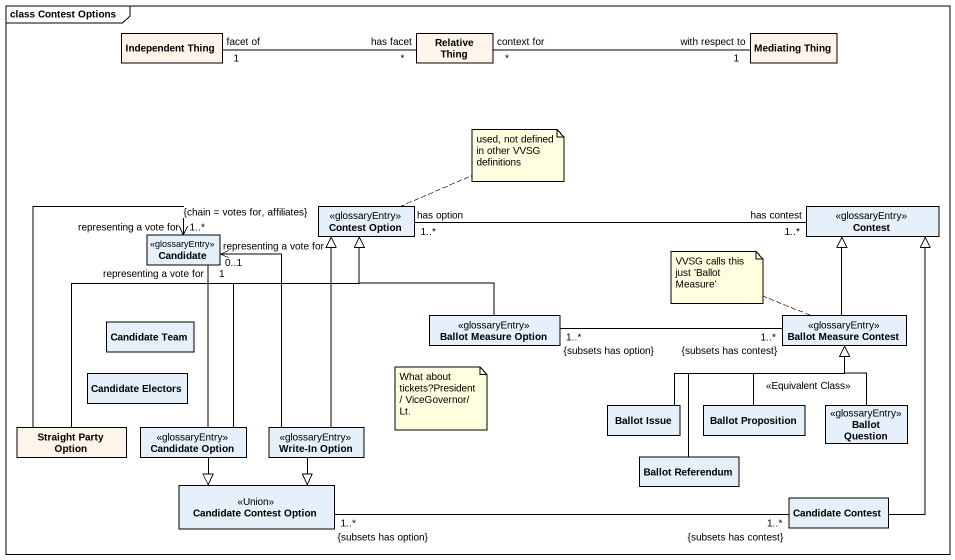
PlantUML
@startuml
mainframe class Contest Options
hide circle
hide empty members
class "Independent Thing" as Independent_Thing #FFF4EA
class "Relative Thing" as Relative_Thing #FFF4EA
class "Mediating Thing" as Mediating_Thing #FFF4EA
class Candidate <<glossaryEntry>>
class "Contest Option" as Contest_Option <<glossaryEntry>>
class Contest <<glossaryEntry>>
class "Candidate Team" as Candidate_Team
class "Ballot Measure Option" as Ballot_Measure_Option <<glossaryEntry>>
class "Ballot Measure Contest" as Ballot_Measure_Contest <<glossaryEntry>>
class "Candidate Electors" as Candidate_Electors
class "Ballot Issue" as Ballot_Issue
class "Ballot Proposition" as Ballot_Proposition
class "Ballot Question" as Ballot_Question <<glossaryEntry>>
class "Straight Party Option" as Straight_Party_Option #FFF4EA
class "Candidate Option" as Candidate_Option <<glossaryEntry>>
class "Write-In Option" as Write_In_Option <<glossaryEntry>>
class "Candidate Contest Option" as Candidate_Contest_Option <<Union>>
class "Ballot Referendum" as Ballot_Referendum
class "Candidate Contest" as Candidate_Contest
Independent_Thing "facet of\n1" -right- "has facet\n*" Relative_Thing
Relative_Thing "context for\n*" -right- "with respect to\n1" Mediating_Thing
Contest "has contest\n1..*" -left- "has option\n1..*" Contest_Option
Ballot_Measure_Option -up-|> Contest_Option
Ballot_Measure_Option "1..*\n{subsets has option}" -right- "1..*\n{subsets has contest}" Ballot_Measure_Contest
Ballot_Measure_Contest -up-|> Contest
Ballot_Issue -right-|> Ballot_Measure_Contest
Ballot_Proposition -up-|> Ballot_Measure_Contest : <<Equivalent Class>>
Ballot_Question -up-|> Ballot_Measure_Contest
Straight_Party_Option -up-> "1..*\nrepresenting a vote for\n{chain = votes for, affiliates}" Candidate
Straight_Party_Option -up-|> Contest_Option
Candidate_Option -up- "1\nrepresenting a vote for" Candidate
Candidate_Option -up-|> Contest_Option
Candidate_Option --|> Candidate_Contest_Option
Write_In_Option -up-> "representing a vote for\n0..1" Candidate
Write_In_Option -up-|> Contest_Option
Write_In_Option --|> Candidate_Contest_Option
Candidate_Contest_Option "1..*\n{subsets has option}" -right- "1..*\n{subsets has contest}" Candidate_Contest
Ballot_Referendum -up-|> Ballot_Measure_Contest
Candidate_Contest -up-|> Contest
note right of Contest_Option : used, not defined in other VVSG definitions
note left of Ballot_Measure_Contest : VVSG calls this just 'Ballot Measure'
note as N3
  What about tickets?President/ ViceGovernor/ Lt.
end note
@enduml
